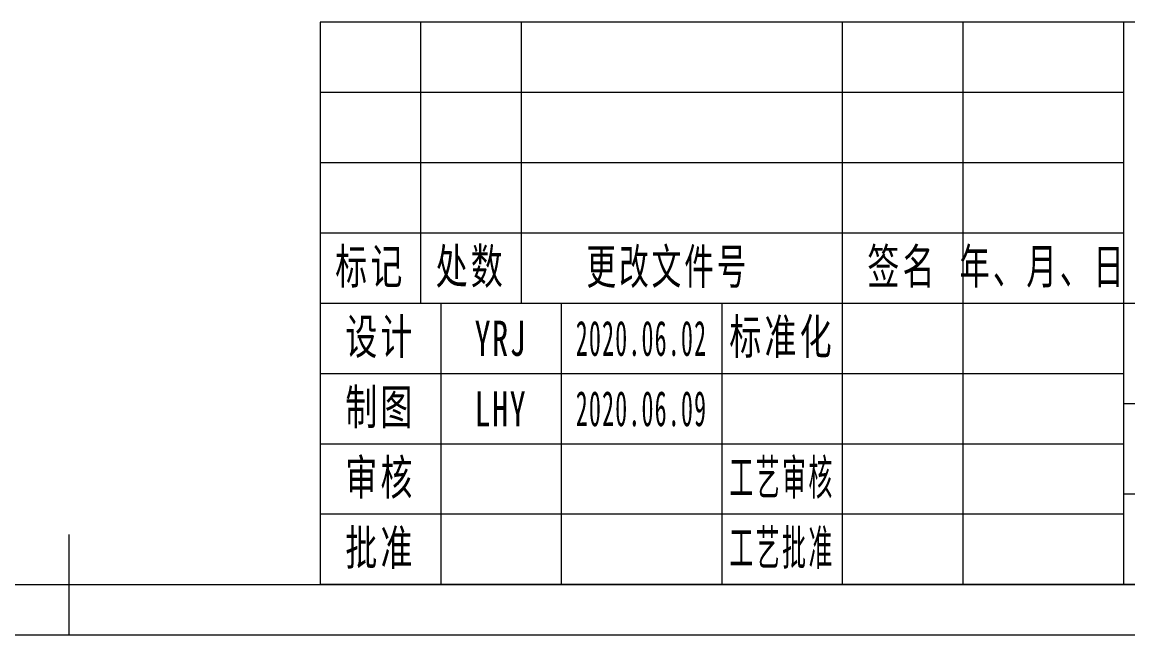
# Model space of a CAD drawing. Header units: millimetres. Extents: x -15766 to 80009, y -9701 to 15159.
# Drawn here: x 8024 to 8134.2, y 13253.7 to 13314.7 of the extents above; entities that cross this region are included whole.
import ezdxf

# ---------------------------------------------------------------- set-up
doc = ezdxf.new("R2010")
doc.units = ezdxf.units.MM
for name, color, linetype, lineweight in [('CDRAFT0', 7, 'Continuous', 18), ('title_frame', 7, 'Continuous', 18), ('尺寸线层', 3, 'Continuous', 18), ('粗实线层_1', 7, 'Continuous', 15), ('细实线层', 7, 'Continuous', 18)]:
    doc.layers.add(name, color=color, linetype=linetype, lineweight=lineweight)
doc.styles.add('UserTxtStyle1', font='', dxfattribs={"width": 0.618357})
doc.styles.add('UserTxtStyle2', font='', dxfattribs={"width": 0.634692})
doc.styles.add('标准', font='', dxfattribs={"width": 0.667})
doc.styles.get('UserTxtStyle1').set_extended_font_data('宋体')
doc.styles.get('UserTxtStyle2').set_extended_font_data('宋体')
doc.styles.get('标准').set_extended_font_data('宋体')

# ---------------------------------------------------------------- blocks, each defined once
blk = doc.blocks.new('*X588')
at = {"layer": 'CDRAFT0'}
blk.add_line((0, 0), (420, 0), dxfattribs=at)
at = {"layer": '粗实线层_1'}
for p, q in [((210, 0), (210, 10)), ((25, 5), (415, 5))]:
    blk.add_line(p, q, dxfattribs=at)

msp = doc.modelspace()

# ---------------------------------------------------------------- linework, layer by layer
at = {"layer": '粗实线层_1'}
for p, q in [((8233.72545, 13314.73384), (8053.72545, 13314.73384)), ((8053.72545, 13314.73384), (8053.72545, 13258.73384)), ((8133.72545, 13314.73384), (8133.72545, 13258.73384)), ((8183.72545, 13286.73384), (8053.72545, 13286.73384)), ((8093.72545, 13286.73384), (8093.72545, 13258.73384)), ((8133.72545, 13279.73384), (8053.72545, 13279.73384)), ((8133.72545, 13272.73384), (8053.72545, 13272.73384)), ((8183.72545, 13267.73384), (8133.72545, 13267.73384)), ((8133.72545, 13265.73384), (8053.72545, 13265.73384)), ((8233.72545, 13258.73384), (8053.72545, 13258.73384))]:
    msp.add_line(p, q, dxfattribs=at)
at = {"layer": '细实线层'}
for p, q in [((8063.72545, 13314.73384), (8063.72545, 13286.73384)), ((8073.72545, 13314.73384), (8073.72545, 13286.73384)), ((8105.72545, 13314.73384), (8105.72545, 13258.73384)), ((8117.72545, 13314.73384), (8117.72545, 13258.73384)), ((8133.72545, 13307.73384), (8053.72545, 13307.73384)), ((8133.72545, 13300.73384), (8053.72545, 13300.73384)), ((8133.72545, 13293.73384), (8053.72545, 13293.73384)), ((8065.72545, 13286.73384), (8065.72545, 13258.73384)), ((8077.72545, 13286.73384), (8077.72545, 13258.73384)), ((8183.72545, 13276.73384), (8133.72545, 13276.73384))]:
    msp.add_line(p, q, dxfattribs=at)

# ---------------------------------------------------------------- block references
at = {"layer": 'title_frame'}
msp.add_blockref('*X588', (7818.72545, 13253.73384), dxfattribs=at)

# ---------------------------------------------------------------- texts
at = {"layer": '尺寸线层', "char_height": 3.5, "attachment_point": 5, "line_spacing_factor": 1.15057}
for s, insert, width, style in [('\\T1.1;标记', (8058.72545, 13290.23384), 18, '标准'), ('\\T1.1;处数', (8068.72545, 13290.23384), 18, '标准'), ('\\T1.1;更改文件号', (8088.35887, 13290.20985), 30, 'UserTxtStyle1'), ('\\T1.1;签名', (8111.72545, 13290.23384), 22, '标准'), ('\\T1.1;年、月、日', (8125.72545, 13290.23384), 30, 'UserTxtStyle2'), ('\\T1.1;设计', (8059.72545, 13283.23384), 22, '标准'), ('{\\T1.1;YRJ}', (8071.72545, 13283.23384), 22, '标准'), ('{\\W0.5;\\T1.1;2020.06.02}', (8085.72545, 13283.23384), 16, '标准'), ('\\T1.1;标准化', (8099.72545, 13283.23384), 22, '标准'), ('\\T1.1;制图', (8059.72545, 13276.23384), 22, '标准'), ('{\\T1.1;LHY}', (8071.72545, 13276.23384), 22, '标准'), ('{\\W0.5;\\T1.1;2020.06.09}', (8085.72545, 13276.23384), 16, '标准'), ('\\T1.1;审核', (8059.72545, 13269.23384), 22, '标准'), ('{\\W0.5;\\T1.1;工艺审核}', (8099.72545, 13269.23384), 22, '标准'), ('{\\T1.1;批准}', (8059.72545, 13262.23384), 22, '标准'), ('{\\W0.5;\\T1.1;工艺批准}', (8099.72545, 13262.23384), 22, '标准')]:
    msp.add_mtext(s, dxfattribs=dict(at, insert=insert, width=width, style=style))

doc.saveas('drawing.dxf')
